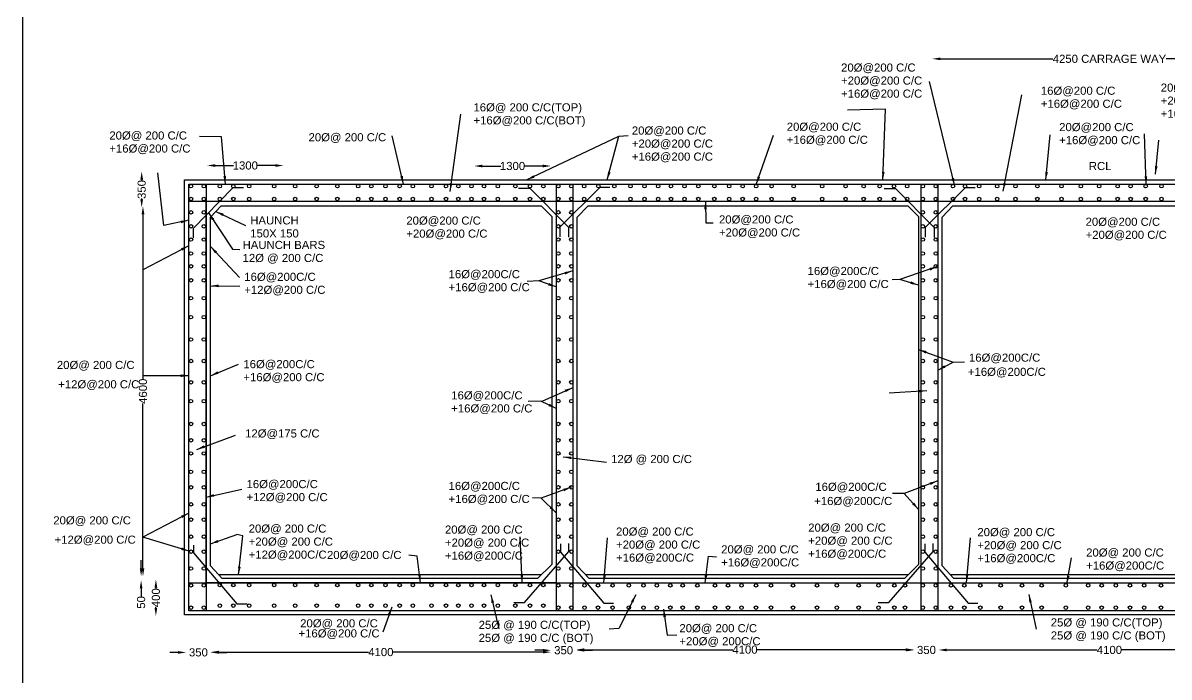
# Model space of a CAD drawing. Header units: millimetres. Extents: x 1802285 to 1820054, y 5576216 to 5591887.
# Drawn here: x 1802285 to 1809345, y 5580250 to 5584283 of the extents above; entities that cross this region are included whole.
import ezdxf

# ---------------------------------------------------------------- set-up
doc = ezdxf.new("R2010")
doc.units = ezdxf.units.MM
doc.header["$MEASUREMENT"] = 0
for name, color, linetype in [('DIMENSION', 7, 'Continuous'), ('DRAWING', 2, 'Continuous'), ('TEXT', 7, 'Continuous')]:
    doc.layers.add(name, color=color, linetype=linetype)
doc.styles.get("Standard").update_dxf_attribs({"font": 'arial.ttf', "height": 50})
doc.dimstyles.get("Standard").update_dxf_attribs({"dimtxt": 50, "dimasz": 50, "dimexe": 0.18, "dimexo": 0.0625, "dimgap": 0.09, "dimtad": 0, "dimdec": 0, "dimzin": 0, "dimdsep": 46, "dimtxsty": 'Standard', "dimcen": 0.09, "dimse1": 1, "dimse2": 1, "dimadec": 0, "dimazin": 0, "dimtfac": 1, "dimtdec": 0, "dimtofl": 0, "dimtmove": 0, "dimatfit": 3, "dimfxl": 1, "dimtolj": 1, "dimtzin": 0, "dimarcsym": 0})

# ---------------------------------------------------------------- blocks, each defined once
blk = doc.blocks.new('*D114')
at = {"layer": 'Defpoints', "color": 0, "transparency": 16777216}
for p in [(1807924, 5580416.9), (1807924, 5580416.9), (1810030.8, 5580411.6)]:
    blk.add_point(p, dxfattribs=at)
at = {"layer": 'DIMENSION', "color": 0, "lineweight": -2, "transparency": 16777216}
for p, q in [((1807974, 5580416.9), (1808901.7, 5580416.9)), ((1809980.8, 5580416.9), (1809053.1, 5580416.9))]:
    blk.add_line(p, q, dxfattribs=at)
at = {"layer": 'DIMENSION', "color": 0, "transparency": 16777216}
for points in [[(1807974, 5580425.2), (1807974, 5580408.6), (1807924, 5580416.9)], [(1809980.8, 5580425.2), (1809980.8, 5580408.6), (1810030.8, 5580416.9)]]:
    blk.add_solid(points, dxfattribs=at)
at = {"layer": 'DIMENSION', "color": 0, "transparency": 16777216, "insert": (1808977.4, 5580416.9), "char_height": 50, "attachment_point": 5}
blk.add_mtext('\\A1;4100', dxfattribs=at)
blk = doc.blocks.new('*D115')
at = {"layer": 'Defpoints', "color": 0, "transparency": 16777216}
for p in [(1807777.2, 5580416.9), (1807777.2, 5580416.9), (1807924, 5580416.9)]:
    blk.add_point(p, dxfattribs=at)
at = {"layer": 'DIMENSION', "color": 0, "lineweight": -2, "transparency": 16777216}
for p, q in [((1807727.2, 5580416.9), (1807677.2, 5580416.9)), ((1807974, 5580416.9), (1808024, 5580416.9))]:
    blk.add_line(p, q, dxfattribs=at)
at = {"layer": 'DIMENSION', "color": 0, "transparency": 16777216}
for points in [[(1807727.2, 5580425.3), (1807727.2, 5580408.6), (1807777.2, 5580416.9)], [(1807974, 5580425.3), (1807974, 5580408.6), (1807924, 5580416.9)]]:
    blk.add_solid(points, dxfattribs=at)
at = {"layer": 'DIMENSION', "color": 0, "transparency": 16777216, "insert": (1807850.6, 5580416.9), "char_height": 50, "attachment_point": 5}
blk.add_mtext('\\A1;350', dxfattribs=at)
blk = doc.blocks.new('*D116')
at = {"layer": 'Defpoints', "color": 0, "transparency": 16777216}
for p in [(1805693.5, 5580418.8), (1805693.5, 5580411.2), (1807771.7, 5580416)]:
    blk.add_point(p, dxfattribs=at)
at = {"layer": 'DIMENSION', "color": 0, "lineweight": -2, "transparency": 16777216}
for p, q in [((1805743.5, 5580418.8), (1806656.9, 5580418.8)), ((1807721.7, 5580418.8), (1806808.3, 5580418.8))]:
    blk.add_line(p, q, dxfattribs=at)
at = {"layer": 'DIMENSION', "color": 0, "transparency": 16777216}
for points in [[(1805743.5, 5580427.2), (1805743.5, 5580410.5), (1805693.5, 5580418.8)], [(1807721.7, 5580427.2), (1807721.7, 5580410.5), (1807771.7, 5580418.8)]]:
    blk.add_solid(points, dxfattribs=at)
at = {"layer": 'DIMENSION', "color": 0, "transparency": 16777216, "insert": (1806732.6, 5580418.8), "char_height": 50, "attachment_point": 5}
blk.add_mtext('\\A1;4100', dxfattribs=at)
blk = doc.blocks.new('*D117')
at = {"layer": 'Defpoints', "color": 0, "transparency": 16777216}
for p in [(1805537.4, 5580415.1), (1805537.4, 5580415.1), (1805693.5, 5580411.2)]:
    blk.add_point(p, dxfattribs=at)
at = {"layer": 'DIMENSION', "color": 0, "lineweight": -2, "transparency": 16777216}
for p, q in [((1805487.4, 5580415.1), (1805437.4, 5580415.1)), ((1805743.5, 5580415.1), (1805793.5, 5580415.1))]:
    blk.add_line(p, q, dxfattribs=at)
at = {"layer": 'DIMENSION', "color": 0, "transparency": 16777216}
for points in [[(1805487.4, 5580423.4), (1805487.4, 5580406.8), (1805537.4, 5580415.1)], [(1805743.5, 5580423.4), (1805743.5, 5580406.8), (1805693.5, 5580415.1)]]:
    blk.add_solid(points, dxfattribs=at)
at = {"layer": 'DIMENSION', "color": 0, "transparency": 16777216, "insert": (1805615.5, 5580415.1), "char_height": 50, "attachment_point": 5}
blk.add_mtext('\\A1;350', dxfattribs=at)
blk = doc.blocks.new('*D118')
at = {"layer": 'Defpoints', "color": 0, "transparency": 16777216}
for p in [(1803441.9, 5580403.8), (1803441.9, 5580403.8), (1805537.4, 5580415.1)]:
    blk.add_point(p, dxfattribs=at)
at = {"layer": 'DIMENSION', "color": 0, "lineweight": -2, "transparency": 16777216}
for p, q in [((1803491.9, 5580403.8), (1804414, 5580403.8)), ((1805487.4, 5580403.8), (1804565.4, 5580403.8))]:
    blk.add_line(p, q, dxfattribs=at)
at = {"layer": 'DIMENSION', "color": 0, "transparency": 16777216}
for points in [[(1803491.9, 5580412.2), (1803491.9, 5580395.5), (1803441.9, 5580403.8)], [(1805487.4, 5580412.2), (1805487.4, 5580395.5), (1805537.4, 5580403.8)]]:
    blk.add_solid(points, dxfattribs=at)
at = {"layer": 'DIMENSION', "color": 0, "transparency": 16777216, "insert": (1804489.7, 5580403.8), "char_height": 50, "attachment_point": 5}
blk.add_mtext('\\A1;4100', dxfattribs=at)
blk = doc.blocks.new('*D119')
at = {"layer": 'Defpoints', "color": 0, "transparency": 16777216}
for p in [(1803290.1, 5580401.9), (1803290.1, 5580401.9), (1803441.9, 5580403.8)]:
    blk.add_point(p, dxfattribs=at)
at = {"layer": 'DIMENSION', "color": 0, "lineweight": -2, "transparency": 16777216}
for p, q in [((1803240.1, 5580401.9), (1803190.1, 5580401.9)), ((1803491.9, 5580401.9), (1803541.9, 5580401.9))]:
    blk.add_line(p, q, dxfattribs=at)
at = {"layer": 'DIMENSION', "color": 0, "transparency": 16777216}
for points in [[(1803240.1, 5580410.3), (1803240.1, 5580393.6), (1803290.1, 5580401.9)], [(1803491.9, 5580410.3), (1803491.9, 5580393.6), (1803441.9, 5580401.9)]]:
    blk.add_solid(points, dxfattribs=at)
at = {"layer": 'DIMENSION', "color": 0, "transparency": 16777216, "insert": (1803366, 5580401.9), "char_height": 50, "attachment_point": 5}
blk.add_mtext('\\A1;350', dxfattribs=at)
blk = doc.blocks.new('*D120')
at = {"layer": 'Defpoints', "color": 0, "transparency": 16777216}
for p in [(1803100.2, 5580851.8), (1803094.5, 5580626.2), (1803104, 5580626.2)]:
    blk.add_point(p, dxfattribs=at)
at = {"layer": 'DIMENSION', "color": 0, "lineweight": -2, "transparency": 16777216}
for p, q in [((1803104, 5580801.8), (1803104, 5580795.2)), ((1803104, 5580676.2), (1803104, 5580682.7))]:
    blk.add_line(p, q, dxfattribs=at)
at = {"layer": 'DIMENSION', "color": 0, "transparency": 16777216}
for points in [[(1803095.6, 5580801.8), (1803112.3, 5580801.8), (1803104, 5580851.8)], [(1803095.6, 5580676.2), (1803112.3, 5580676.2), (1803104, 5580626.2)]]:
    blk.add_solid(points, dxfattribs=at)
at = {"layer": 'DIMENSION', "color": 0, "transparency": 16777216, "insert": (1803104, 5580739), "char_height": 50, "attachment_point": 5, "rotation": 90}
blk.add_mtext('\\A1;400', dxfattribs=at)
blk = doc.blocks.new('*D121')
at = {"layer": 'Defpoints', "color": 0, "transparency": 16777216}
for p in [(1803012.9, 5580846.1), (1803016.6, 5580846.1), (1803022.3, 5580870.8)]:
    blk.add_point(p, dxfattribs=at)
at = {"layer": 'DIMENSION', "color": 0, "lineweight": -2, "transparency": 16777216}
for p, q in [((1803012.9, 5580920.8), (1803012.9, 5580970.8)), ((1803012.9, 5580796.1), (1803012.9, 5580746.1))]:
    blk.add_line(p, q, dxfattribs=at)
at = {"layer": 'DIMENSION', "color": 0, "transparency": 16777216}
for points in [[(1803004.5, 5580920.8), (1803021.2, 5580920.8), (1803012.9, 5580870.8)], [(1803004.5, 5580796.1), (1803021.2, 5580796.1), (1803012.9, 5580846.1)]]:
    blk.add_solid(points, dxfattribs=at)
at = {"layer": 'DIMENSION', "color": 0, "transparency": 16777216, "insert": (1803012.9, 5580710.3), "char_height": 50, "attachment_point": 5, "rotation": 90}
blk.add_mtext('\\A1;50', dxfattribs=at)
blk = doc.blocks.new('*D122')
at = {"layer": 'Defpoints', "color": 0, "transparency": 16777216}
for p in [(1803018.2, 5583153.5), (1803024.4, 5583153.5), (1803012.9, 5580870.8)]:
    blk.add_point(p, dxfattribs=at)
at = {"layer": 'DIMENSION', "color": 0, "lineweight": -2, "transparency": 16777216}
for p, q in [((1803024.4, 5583103.5), (1803024.4, 5582087.8)), ((1803024.4, 5580920.8), (1803024.4, 5581936.4))]:
    blk.add_line(p, q, dxfattribs=at)
at = {"layer": 'DIMENSION', "color": 0, "transparency": 16777216}
for points in [[(1803016.1, 5583103.5), (1803032.8, 5583103.5), (1803024.4, 5583153.5)], [(1803016.1, 5580920.8), (1803032.8, 5580920.8), (1803024.4, 5580870.8)]]:
    blk.add_solid(points, dxfattribs=at)
at = {"layer": 'DIMENSION', "color": 0, "transparency": 16777216, "insert": (1803024.4, 5582012.1), "char_height": 50, "attachment_point": 5, "rotation": 90}
blk.add_mtext('\\A1;4600', dxfattribs=at)
blk = doc.blocks.new('*D123')
at = {"layer": 'Defpoints', "color": 0, "transparency": 16777216}
for p in [(1803016.5, 5583367.5), (1803016.9, 5583367.5), (1803025.9, 5583144.9)]:
    blk.add_point(p, dxfattribs=at)
at = {"layer": 'DIMENSION', "color": 0, "lineweight": -2, "transparency": 16777216}
for p, q in [((1803016.5, 5583317.5), (1803016.5, 5583311.4)), ((1803016.5, 5583194.9), (1803016.5, 5583201))]:
    blk.add_line(p, q, dxfattribs=at)
at = {"layer": 'DIMENSION', "color": 0, "transparency": 16777216}
for points in [[(1803008.2, 5583317.5), (1803024.9, 5583317.5), (1803016.5, 5583367.5)], [(1803008.2, 5583194.9), (1803024.9, 5583194.9), (1803016.5, 5583144.9)]]:
    blk.add_solid(points, dxfattribs=at)
at = {"layer": 'DIMENSION', "color": 0, "transparency": 16777216, "insert": (1803016.5, 5583256.2), "char_height": 50, "attachment_point": 5, "rotation": 90}
blk.add_mtext('\\A1;350', dxfattribs=at)
blk = doc.blocks.new('*D124')
at = {"layer": 'Defpoints', "color": 0, "transparency": 16777216}
for p in [(1803420, 5583403.9), (1803889.6, 5583403.9), (1803889.6, 5583403.9)]:
    blk.add_point(p, dxfattribs=at)
at = {"layer": 'DIMENSION', "color": 0, "lineweight": -2, "transparency": 16777216}
for p, q in [((1803470, 5583403.9), (1803582.5, 5583403.9)), ((1803839.6, 5583403.9), (1803727.1, 5583403.9))]:
    blk.add_line(p, q, dxfattribs=at)
at = {"layer": 'DIMENSION', "color": 0, "transparency": 16777216}
for points in [[(1803470, 5583412.2), (1803470, 5583395.6), (1803420, 5583403.9)], [(1803839.6, 5583412.2), (1803839.6, 5583395.6), (1803889.6, 5583403.9)]]:
    blk.add_solid(points, dxfattribs=at)
at = {"layer": 'DIMENSION', "color": 0, "transparency": 16777216, "insert": (1803654.8, 5583403.9), "char_height": 50, "attachment_point": 5}
blk.add_mtext('\\A1;1300', dxfattribs=at)
blk = doc.blocks.new('*D125')
at = {"layer": 'Defpoints', "color": 0, "transparency": 16777216}
for p in [(1805064.1, 5583413.5), (1805537.3, 5583400.8), (1805537.3, 5583400.8)]:
    blk.add_point(p, dxfattribs=at)
at = {"layer": 'DIMENSION', "color": 0, "lineweight": -2, "transparency": 16777216}
for p, q in [((1805114.1, 5583400.8), (1805228.4, 5583400.8)), ((1805487.3, 5583400.8), (1805373, 5583400.8))]:
    blk.add_line(p, q, dxfattribs=at)
at = {"layer": 'DIMENSION', "color": 0, "transparency": 16777216}
for points in [[(1805114.1, 5583409.2), (1805114.1, 5583392.5), (1805064.1, 5583400.8)], [(1805487.3, 5583409.2), (1805487.3, 5583392.5), (1805537.3, 5583400.8)]]:
    blk.add_solid(points, dxfattribs=at)
at = {"layer": 'DIMENSION', "color": 0, "transparency": 16777216, "insert": (1805300.7, 5583400.8), "char_height": 50, "attachment_point": 5}
blk.add_mtext('\\A1;1300', dxfattribs=at)
blk = doc.blocks.new('*D126')
at = {"layer": 'Defpoints', "color": 0, "transparency": 16777216}
for p in [(1807886.2, 5584066.9), (1810069.1, 5584061.6), (1810069.1, 5584053.7)]:
    blk.add_point(p, dxfattribs=at)
at = {"layer": 'DIMENSION', "color": 0, "lineweight": -2, "transparency": 16777216}
for p, q in [((1807936.2, 5584061.6), (1808628.9, 5584061.6)), ((1810019.1, 5584061.6), (1809326.4, 5584061.6))]:
    blk.add_line(p, q, dxfattribs=at)
at = {"layer": 'DIMENSION', "color": 0, "transparency": 16777216}
for points in [[(1807936.2, 5584070), (1807936.2, 5584053.3), (1807886.2, 5584061.6)], [(1810019.1, 5584070), (1810019.1, 5584053.3), (1810069.1, 5584061.6)]]:
    blk.add_solid(points, dxfattribs=at)
at = {"layer": 'DIMENSION', "color": 0, "transparency": 16777216, "insert": (1808977.7, 5584061.6), "char_height": 50, "attachment_point": 5}
blk.add_mtext('\\A1;4250 CARRAGE WAY', dxfattribs=at)

msp = doc.modelspace()

# ---------------------------------------------------------------- linework, layer by layer
at = {"layer": 'DIMENSION', "color": 0}
msp.add_lwpolyline([(1820030.5, 5576216.2), (1802284.9, 5576216.2), (1802284.9, 5591886.9), (1820030.5, 5591886.9)], close=True, dxfattribs=at)
at = {"layer": 'DRAWING', "color": 0}
for points in [[(1803280.7, 5583314.9), (1814693.5, 5583314.9), (1814693.5, 5580633.2), (1803280.7, 5580633.2)], [(1803306.6, 5583289), (1814667.6, 5583289), (1814667.6, 5580659.1), (1803306.6, 5580659.1)], [(1803412.6, 5583183.6), (1805570.2, 5583183.6), (1805570.2, 5580830.2), (1803412.6, 5580830.2)]]:
    msp.add_lwpolyline(points, close=True, dxfattribs=at)
for points in [[(1803412.6, 5583289), (1803412.6, 5580659.1)], [(1805570.2, 5583289), (1805570.2, 5580659.1)], [(1805671.2, 5583289), (1805671.2, 5580659.1)], [(1807816.5, 5583289), (1807816.5, 5580659.1)], [(1807919.7, 5583289), (1807919.7, 5580659.1)], [(1803643.8, 5583265.4), (1803577.7, 5583265.4), (1803333.6, 5583016.2), (1803333.6, 5582957.2)], [(1805338.4, 5583264.8), (1805407.5, 5583264.8), (1805646.3, 5583023.6), (1805646.3, 5582961.9)], [(1805594.2, 5582964.8), (1805594.2, 5583026), (1805840.4, 5583270.2), (1805899.8, 5583270.2)], [(1807589.8, 5583263.1), (1807658.8, 5583263.1), (1807897.7, 5583021.9), (1807897.7, 5582960.1)], [(1807845.5, 5582963), (1807845.5, 5583024.2), (1808091.8, 5583268.5), (1808151.2, 5583268.5)], [(1803306.6, 5583183.6), (1814667.6, 5583183.6)], [(1803440.2, 5583085.6), (1803506.6, 5583156)], [(1803506.6, 5583156), (1805476.4, 5583156)], [(1805542.5, 5583090.5), (1805476.4, 5583156)], [(1805699.5, 5583085.6), (1805765.9, 5583156)], [(1805765.9, 5583156), (1807735.7, 5583156)], [(1807801.8, 5583090.5), (1807735.7, 5583156)], [(1807947, 5583085.6), (1808013.3, 5583156)], [(1808013.3, 5583156), (1809983.1, 5583156)], [(1803440.2, 5580934.7), (1803440.2, 5583085.6)], [(1805542.5, 5583090.5), (1805542.5, 5580944.9)], [(1805699.5, 5580934.7), (1805699.5, 5583085.6)], [(1807801.8, 5583090.5), (1807801.8, 5580944.9)], [(1807947, 5580934.7), (1807947, 5583085.6)], [(1803335.9, 5581062.6), (1803335.9, 5581014.9), (1803602, 5580701.6), (1803665.2, 5580701.6)], [(1805308.1, 5580709.7), (1805373.5, 5580709.7), (1805646.8, 5581024.5), (1805646.8, 5581072.8)], [(1805596.8, 5581071.5), (1805596.8, 5581019.8), (1805862.2, 5580704.6), (1805921.9, 5580704.6)], [(1807552.4, 5580710.2), (1807617.8, 5580710.2), (1807891.2, 5581025), (1807891.2, 5581073.3)], [(1807841.1, 5581072), (1807841.1, 5581020.3), (1808106.6, 5580705.1), (1808166.2, 5580705.1)], [(1803440.2, 5580934.7), (1803512.5, 5580857.8)], [(1805455.1, 5580857.8), (1805542.5, 5580944.9)], [(1805699.5, 5580934.7), (1805771.8, 5580857.8)], [(1807714.4, 5580857.8), (1807801.8, 5580944.9)], [(1807947, 5580934.7), (1808019.2, 5580857.8)], [(1803306.6, 5580830.2), (1814667.6, 5580830.2)], [(1805477, 5580879.6), (1803492, 5580879.6)], [(1805455.1, 5580857.8), (1803512.5, 5580857.8)], [(1807736.2, 5580879.6), (1805751.3, 5580879.6)], [(1807714.4, 5580857.8), (1805771.8, 5580857.8)], [(1809983.7, 5580879.6), (1807998.8, 5580879.6)], [(1809961.8, 5580857.8), (1808019.2, 5580857.8)]]:
    msp.add_lwpolyline(points, dxfattribs=at)
for centre in [(1803320, 5583276.4), (1803399.4, 5583276.4), (1803497.4, 5583276.4), (1803580.5, 5583276.4), (1803678.5, 5583276.4), (1803832.1, 5583276.4), (1803962, 5583276.4), (1804094.1, 5583276.4), (1804221.9, 5583276.4), (1804349.7, 5583276.4), (1804430.6, 5583276.4), (1804518, 5583276.4), (1804605.3, 5583276.4), (1804686.2, 5583276.4), (1804801.3, 5583276.4), (1804890.7, 5583276.4), (1804967.4, 5583276.4), (1805048.4, 5583276.4), (1805125, 5583276.4), (1805210.2, 5583276.4), (1805318.2, 5583276.4), (1805408.7, 5583276.4), (1805490.7, 5583276.4), (1805583.1, 5583276.4), (1805662.5, 5583276.4), (1805742.1, 5583276.4), (1805829.4, 5583276.4), (1805927.3, 5583276.4), (1806027.2, 5583276.4), (1806113.4, 5583276.4), (1806197.6, 5583276.4), (1806276.5, 5583276.4), (1806359.6, 5583276.4), (1806444.8, 5583276.4), (1806544, 5583276.4), (1806635.5, 5583276.4), (1806718.6, 5583276.4), (1806801.7, 5583276.4), (1806896.4, 5583276.4), (1807032.5, 5583276.4), (1807208.1, 5583276.4), (1807352.2, 5583276.4), (1807464.1, 5583276.4), (1807562, 5583276.4), (1807650.3, 5583276.4), (1807731.3, 5583276.4), (1807828.4, 5583276.4), (1807907.7, 5583276.4), (1808013.7, 5583276.4), (1808087.8, 5583276.4), (1808175.3, 5583276.4), (1808286.4, 5583276.4), (1808399.1, 5583276.4), (1808533.7, 5583276.4), (1808681.8, 5583276.4), (1808801.3, 5583276.4), (1808914.1, 5583276.4), (1809028.5, 5583276.4), (1809108.1, 5583276.4), (1809200.6, 5583276.4), (1809298.3, 5583276.4), (1803320, 5583197.6), (1803399.4, 5583197.6), (1803497.4, 5583197.6), (1803580.5, 5583197.6), (1803678.5, 5583197.6), (1803832.1, 5583197.6), (1803962, 5583197.6), (1804094.1, 5583197.6), (1804221.9, 5583197.6), (1804349.7, 5583197.6), (1804430.6, 5583197.6), (1804518, 5583197.6), (1804605.3, 5583197.6), (1804686.2, 5583197.6), (1804801.3, 5583197.6), (1804890.7, 5583197.6), (1804967.4, 5583197.6), (1805048.4, 5583197.6), (1805125, 5583197.6), (1805210.2, 5583197.6), (1805318.2, 5583197.6), (1805408.7, 5583197.6), (1805490.7, 5583197.6), (1805583.1, 5583197.6), (1805662.5, 5583197.6), (1805742.1, 5583197.6), (1805829.4, 5583197.6), (1805927.3, 5583197.6), (1806027.2, 5583197.6), (1806113.4, 5583197.6), (1806197.6, 5583197.6), (1806276.5, 5583197.6), (1806359.6, 5583197.6), (1806444.8, 5583197.6), (1806544, 5583197.6), (1806635.5, 5583197.6), (1806718.6, 5583197.6), (1806801.7, 5583197.6), (1806896.4, 5583197.6), (1807032.5, 5583197.6), (1807208.1, 5583197.6), (1807352.2, 5583197.6), (1807464.1, 5583197.6), (1807562, 5583197.6), (1807650.3, 5583197.6), (1807731.3, 5583197.6), (1807828.4, 5583197.6), (1807907.7, 5583197.6), (1808013.7, 5583197.6), (1808087.8, 5583197.6), (1808175.3, 5583197.6), (1808286.4, 5583197.6), (1808399.1, 5583197.6), (1808533.7, 5583197.6), (1808681.8, 5583197.6), (1808801.3, 5583197.6), (1808914.1, 5583197.6), (1809028.5, 5583197.6), (1809108.1, 5583197.6), (1809200.6, 5583197.6), (1809298.3, 5583197.6), (1803320, 5583115.2), (1803399.4, 5583115.2), (1805583.1, 5583115.2), (1805662.5, 5583115.2), (1807828.4, 5583115.2), (1807907.7, 5583115.2), (1803320, 5583029.2), (1803399.4, 5583029.2), (1805583.1, 5583029.2), (1805662.5, 5583029.2), (1807828.4, 5583029.2), (1807907.7, 5583029.2), (1803320, 5582947.3), (1803399.4, 5582947.3), (1805583.1, 5582947.3), (1805662.5, 5582947.3), (1807828.4, 5582947.3), (1807907.7, 5582947.3), (1803320, 5582861.4), (1803399.4, 5582861.4), (1805583.1, 5582861.4), (1805662.5, 5582861.4), (1807828.4, 5582861.4), (1807907.7, 5582861.4), (1803320, 5582782.4), (1803399.4, 5582782.4), (1805583.1, 5582782.4), (1805662.5, 5582782.4), (1807828.4, 5582782.4), (1807907.7, 5582782.4), (1803320, 5582696.4), (1803399.4, 5582696.4), (1805583.1, 5582696.4), (1805662.5, 5582696.4), (1807828.4, 5582696.4), (1807907.7, 5582696.4), (1803320, 5582586.3), (1803399.4, 5582586.3), (1805583.1, 5582586.3), (1805662.5, 5582586.3), (1807828.4, 5582586.3), (1807907.7, 5582586.3), (1803320, 5582468.5), (1803399.4, 5582468.5), (1805583.1, 5582468.5), (1805662.5, 5582468.5), (1807828.4, 5582468.5), (1807907.7, 5582468.5), (1803320, 5582331.3), (1803399.4, 5582331.3), (1805583.1, 5582331.3), (1805662.5, 5582331.3), (1807828.4, 5582331.3), (1807907.7, 5582331.3), (1803320, 5582198.6), (1803399.4, 5582198.6), (1805583.1, 5582198.6), (1805662.5, 5582198.6), (1807828.4, 5582198.6), (1807907.7, 5582198.6), (1803320, 5582067.2), (1803399.4, 5582067.2), (1805583.1, 5582067.2), (1805662.5, 5582067.2), (1807828.4, 5582067.2), (1807907.7, 5582067.2), (1803320, 5581951.3), (1803399.4, 5581951.3), (1805583.1, 5581951.3), (1805662.5, 5581951.3), (1807828.4, 5581951.3), (1807907.7, 5581951.3), (1803320, 5581810.3), (1803399.4, 5581810.3), (1805583.1, 5581810.3), (1805662.5, 5581810.3), (1807828.4, 5581810.3), (1807907.7, 5581810.3), (1803320, 5581709.9), (1803399.4, 5581709.9), (1805583.1, 5581709.9), (1805662.5, 5581709.9), (1807828.4, 5581709.9), (1807907.7, 5581709.9), (1803320, 5581628.8), (1803399.4, 5581628.8), (1805583.1, 5581628.8), (1805662.5, 5581628.8), (1807828.4, 5581628.8), (1807907.7, 5581628.8), (1803320, 5581515.5), (1803399.4, 5581515.5), (1805583.1, 5581515.5), (1805662.5, 5581515.5), (1807828.4, 5581515.5), (1807907.7, 5581515.5), (1803320, 5581420.1), (1803399.4, 5581420.1), (1805583.1, 5581420.1), (1805662.5, 5581420.1), (1807828.4, 5581420.1), (1807907.7, 5581420.1), (1803320, 5581314.8), (1803399.4, 5581314.8), (1805583.1, 5581314.8), (1805662.5, 5581314.8), (1807828.4, 5581314.8), (1807907.7, 5581314.8), (1803320, 5581220.4), (1803399.4, 5581220.4), (1805583.1, 5581220.4), (1805662.5, 5581220.4), (1807828.4, 5581220.4), (1807907.7, 5581220.4), (1803320, 5581115.1), (1803399.4, 5581115.1), (1805583.1, 5581115.1), (1805662.5, 5581115.1), (1807828.4, 5581115.1), (1807907.7, 5581115.1), (1803320, 5581023.5), (1803399.4, 5581023.5), (1805583.1, 5581023.5), (1805662.5, 5581023.5), (1807828.4, 5581023.5), (1807907.7, 5581023.5), (1803320, 5580919.6), (1803399.4, 5580919.6), (1805583.1, 5580919.6), (1805662.5, 5580919.6), (1807828.4, 5580919.6), (1807907.7, 5580919.6), (1803320, 5580815.3), (1803399.4, 5580815.3), (1803497.4, 5580817), (1803580.5, 5580817), (1803678.5, 5580817), (1803832.1, 5580817), (1803962, 5580817), (1804094.1, 5580817), (1804221.9, 5580817), (1804349.7, 5580817), (1804430.6, 5580817), (1804518, 5580817), (1804605.3, 5580817), (1804686.2, 5580817), (1804801.3, 5580817), (1804890.7, 5580817), (1804967.4, 5580817), (1805048.4, 5580817), (1805125, 5580817), (1805210.2, 5580817), (1805318.2, 5580817), (1805408.7, 5580817), (1805490.7, 5580817), (1805583.1, 5580815.3), (1805662.5, 5580815.3), (1805744, 5580815.3), (1805826.9, 5580815.3), (1805917, 5580815.3), (1806017.1, 5580815.3), (1806107.1, 5580815.3), (1806190, 5580815.3), (1806272.9, 5580815.3), (1806348.7, 5580815.3), (1806438.8, 5580815.3), (1806547.4, 5580815.3), (1806627.8, 5580815.3), (1806710.7, 5580815.3), (1806800.8, 5580815.3), (1806892.3, 5580815.3), (1807028.1, 5580815.3), (1807175.7, 5580815.3), (1807298.6, 5580815.3), (1807433, 5580815.3), (1807554.9, 5580815.3), (1807652.1, 5580815.3), (1807717.9, 5580815.3), (1807828.4, 5580815.3), (1807907.7, 5580815.3), (1808001.2, 5580815.3), (1808084.1, 5580815.3), (1808182.7, 5580815.3), (1808307.1, 5580815.3), (1808438.6, 5580815.3), (1808560.6, 5580815.3), (1808709.3, 5580815.3), (1808846.6, 5580815.3), (1808929.5, 5580815.3), (1809017.3, 5580815.3), (1809103.7, 5580815.3), (1809191.2, 5580815.3), (1809294.7, 5580815.3), (1803320, 5580677.9), (1803399.4, 5580677.9), (1803497.4, 5580690.3), (1803580.5, 5580690.3), (1803678.5, 5580690.3), (1803832.1, 5580690.3), (1803962, 5580690.3), (1804094.1, 5580690.3), (1804221.9, 5580690.3), (1804349.7, 5580690.3), (1804430.6, 5580690.3), (1804518, 5580690.3), (1804605.3, 5580690.3), (1804686.2, 5580690.3), (1804801.3, 5580690.3), (1804890.7, 5580690.3), (1804967.4, 5580690.3), (1805048.4, 5580690.3), (1805125, 5580690.3), (1805210.2, 5580690.3), (1805318.2, 5580690.3), (1805408.7, 5580690.3), (1805490.7, 5580690.3), (1805583.1, 5580677.9), (1805662.5, 5580677.9), (1805744, 5580677.9), (1805826.9, 5580677.9), (1805917, 5580677.9), (1806017.1, 5580677.9), (1806107.1, 5580677.9), (1806190, 5580677.9), (1806272.9, 5580677.9), (1806348.7, 5580677.9), (1806438.8, 5580677.9), (1806547.4, 5580677.9), (1806627.8, 5580677.9), (1806710.7, 5580677.9), (1806800.8, 5580677.9), (1806892.3, 5580677.9), (1807028.1, 5580677.9), (1807175.7, 5580677.9), (1807298.6, 5580677.9), (1807433, 5580677.9), (1807554.9, 5580677.9), (1807652.1, 5580677.9), (1807717.9, 5580677.9), (1807828.4, 5580677.9), (1807907.7, 5580677.9), (1808001.2, 5580677.9), (1808084.1, 5580677.9), (1808182.7, 5580677.9), (1808307.1, 5580677.9), (1808438.6, 5580677.9), (1808560.6, 5580677.9), (1808709.3, 5580677.9), (1808846.6, 5580677.9), (1808929.5, 5580677.9), (1809017.3, 5580677.9), (1809103.7, 5580677.9), (1809191.2, 5580677.9), (1809294.7, 5580677.9)]:
    msp.add_circle(centre, 10.8, dxfattribs=at)

# ---------------------------------------------------------------- texts
at = {"layer": 'TEXT', "color": 0}
for s, p in [('20Ø@200 C/C', (1807324.6, 5583982.9)), ('+20Ø@200 C/C', (1807324.6, 5583902.6)), ('+16Ø@200 C/C', (1807324.6, 5583822.2)), ('16Ø@200 C/C', (1808555, 5583840.1)), ('20Ø@200 C/C', (1809293.6, 5583859.3)), ('16Ø@ 200 C/C(TOP)', (1805060.1, 5583737.6)), ('+16Ø@200 C/C', (1808555, 5583759.8)), ('+20Ø@200 C/C', (1809293.6, 5583779)), ('+16Ø@200 C/C', (1809293.6, 5583698.6)), ('+16Ø@200 C/C(BOT)', (1805060.1, 5583657.3)), ('20Ø@200 C/C', (1806035.7, 5583594.5)), ('20Ø@200 C/C', (1806989.8, 5583618)), ('20Ø@200 C/C', (1808667.8, 5583615.8)), ('20Ø@ 200 C/C', (1802817.2, 5583564.1)), ('20Ø@ 200 C/C', (1804044.2, 5583553.2)), ('+16Ø@200 C/C', (1806989.8, 5583537.6)), ('+16Ø@200 C/C', (1808667.8, 5583535.5)), ('+16Ø@200 C/C', (1802817.2, 5583483.7)), ('+20Ø@200 C/C', (1806035.7, 5583514.1)), ('+16Ø@200 C/C', (1806035.7, 5583433.8)), ('RCL', (1808850.6, 5583375.8)), ('HAUNCH ', (1803685.1, 5583040.7)), ('20Ø@200 C/C', (1804646.6, 5583039.3)), ('20Ø@200 C/C', (1806572.4, 5583046.5)), ('20Ø@200 C/C', (1808830.8, 5583032.1)), ('150X 150', (1803685.1, 5582960.4)), ('+20Ø@200 C/C', (1804646.6, 5582959)), ('+20Ø@200 C/C', (1806572.4, 5582966.2)), ('HAUNCH BARS', (1803637.9, 5582889.2)), ('+20Ø@200 C/C', (1808830.8, 5582951.8)), ('12Ø @ 200 C/C', (1803637.9, 5582808.9)), ('16Ø@200C/C', (1803648.5, 5582692.7)), ('16Ø@200C/C', (1804906.9, 5582709.1)), ('16Ø@200C/C', (1807118.3, 5582728.6)), ('+12Ø@200 C/C', (1803648.5, 5582612.4)), ('+16Ø@200 C/C', (1804906.9, 5582628.7)), ('+16Ø@200 C/C', (1807118.3, 5582648.3)), ('16Ø@200C/C', (1808112.3, 5582194.3)), ('20Ø@ 200 C/C', (1802494.1, 5582149.2)), ('16Ø@200C/C', (1803642.9, 5582154.4)), ('+16Ø@200C/C', (1808105.6, 5582106.8)), ('+16Ø@200 C/C', (1803642.9, 5582074)), ('+12Ø@200 C/C', (1802502.2, 5582030.1)), ('16Ø@200C/C', (1804923.2, 5581961.8)), ('+16Ø@200 C/C', (1804923.2, 5581881.5)), ('12Ø@175 C/C', (1803653.3, 5581727)), ('12Ø @ 200 C/C', (1805907.8, 5581569.3)), ('16Ø@200C/C', (1803662.2, 5581414.8)), ('16Ø@200C/C', (1804906.9, 5581403.3)), ('+12Ø@200 C/C', (1803662.2, 5581334.5)), ('16Ø@200C/C', (1807165.8, 5581398)), ('+16Ø@200 C/C', (1804906.9, 5581322.9)), ('+16Ø@200C/C', (1807159.1, 5581310.5)), ('20Ø@ 200 C/C', (1802471.9, 5581191.2)), ('20Ø@ 200 C/C', (1803675.5, 5581140.5)), ('20Ø@ 200 C/C', (1804884.4, 5581134.3)), ('20Ø@ 200 C/C', (1805938.3, 5581122)), ('20Ø@ 200 C/C', (1807122.2, 5581146.3)), ('20Ø@ 200 C/C', (1808164, 5581118.6)), ('+12Ø@200 C/C', (1802480, 5581072.1)), ('+20Ø@ 200 C/C', (1803675.5, 5581060.1)), ('+20Ø@ 200 C/C', (1804884.4, 5581054)), ('+20Ø@ 200 C/C', (1807122.2, 5581065.9)), ('+12Ø@200C/C', (1803675.5, 5580979.8)), ('20Ø@200 C/C', (1804157.9, 5580977.7)), ('+20Ø@ 200 C/C', (1805938.3, 5581041.7)), ('20Ø@ 200 C/C', (1806585.8, 5581012.3)), ('+16Ø@200C/C', (1807122.2, 5580985.6)), ('+20Ø@ 200 C/C', (1808164, 5581038.3)), ('20Ø@ 200 C/C', (1808834.1, 5580992.8)), ('+16Ø@200C/C', (1804884.4, 5580973.7)), ('+16Ø@200C/C', (1805938.3, 5580961.4)), ('+16Ø@200C/C', (1806585.8, 5580932)), ('+16Ø@200C/C', (1808164, 5580958)), ('+16Ø@200C/C', (1808834.1, 5580912.5)), ('20Ø@ 200 C/C', (1803992.6, 5580556.3)), ('25Ø @ 190 C/C(TOP)', (1808616.1, 5580561.9)), ('+16Ø@200 C/C', (1803982.3, 5580494.3)), ('25Ø @ 190 C/C(TOP)', (1805092.1, 5580547)), ('20Ø@ 200 C/C', (1806328.7, 5580526.2)), ('25Ø @ 190 C/C (BOT)', (1805092.1, 5580466.6)), ('+20Ø@ 200C/C', (1806328.7, 5580445.8)), ('25Ø @ 190 C/C (BOT)', (1808616.1, 5580481.6))]:
    msp.add_text(s, height=50, dxfattribs=at).set_placement(p)

# ---------------------------------------------------------------- dimensions: what is measured, and where the dimension line sits
at = {"layer": 'DIMENSION', "color": 0}
for base, p1, p2, text, picture, middle in [((1810069.1, 5584061.6), (1807886.2, 5584066.9), (1810069.1, 5584053.7), '4250 CARRAGE WAY', '*D126', (1808977.7, 5584061.6)), ((1803889.6, 5583403.9), (1803420, 5583403.9), (1803889.6, 5583403.9), '1300', '*D124', (1803654.8, 5583403.9)), ((1805537.3, 5583400.8), (1805064.1, 5583413.5), (1805537.3, 5583400.8), '1300', '*D125', (1805300.7, 5583400.8)), ((1803290.1, 5580401.9), (1803441.9, 5580403.8), (1803290.1, 5580401.9), '350', '*D119', (1803366, 5580401.9)), ((1803441.9, 5580403.8), (1805537.4, 5580415.1), (1803441.9, 5580403.8), '4100', '*D118', (1804489.7, 5580403.8)), ((1805537.4, 5580415.1), (1805693.5, 5580411.2), (1805537.4, 5580415.1), '350', '*D117', (1805615.5, 5580415.1)), ((1805693.5, 5580418.8), (1807771.7, 5580416), (1805693.5, 5580411.2), '4100', '*D116', (1806732.6, 5580418.8)), ((1807777.2, 5580416.9), (1807924, 5580416.9), (1807777.2, 5580416.9), '350', '*D115', (1807850.6, 5580416.9)), ((1807924, 5580416.9), (1810030.8, 5580411.6), (1807924, 5580416.9), '4100', '*D114', (1808977.4, 5580416.9))]:
    dim = msp.add_linear_dim(base=base, p1=p1, p2=p2, text=text, dimstyle='Standard', dxfattribs=at)
    dim.commit()
    dim.dimension.update_dxf_attribs({"geometry": picture, "text_midpoint": middle})
for base, p1, p2, text, picture, middle in [((1803016.5, 5583367.5), (1803025.9, 5583144.9), (1803016.9, 5583367.5), '350', '*D123', (1803016.5, 5583256.2)), ((1803024.4, 5583153.5), (1803012.9, 5580870.8), (1803018.2, 5583153.5), '4600', '*D122', (1803024.4, 5582012.1)), ((1803012.9, 5580846.1), (1803022.3, 5580870.8), (1803016.6, 5580846.1), '50', '*D121', (1803012.9, 5580710.3)), ((1803104, 5580626.2), (1803100.2, 5580851.8), (1803094.5, 5580626.2), '400', '*D120', (1803104, 5580739))]:
    dim = msp.add_linear_dim(base=base, p1=p1, p2=p2, angle=90, text=text, dimstyle='Standard', dxfattribs=at)
    dim.commit()
    dim.dimension.update_dxf_attribs({"geometry": picture, "text_midpoint": middle})

# ---------------------------------------------------------------- leaders
for points in [[(1808024.5, 5583276.4), (1807869.6, 5583921.7)], [(1808322.3, 5583245.2), (1808437.9, 5583838.9)], [(1804915.7, 5583244.2), (1804982.2, 5583721)], [(1807582.7, 5583314.9), (1807597.5, 5583751.7), (1807363.9, 5583744.3)], [(1803531.9, 5583289), (1803507.2, 5583580.5), (1803373.4, 5583583.4)], [(1804628.7, 5583289), (1804558.3, 5583586.8)], [(1805387.3, 5583314.9), (1805954.6, 5583584.9)], [(1805884, 5583314.9), (1805954.6, 5583584.9), (1806012.1, 5583588.8)], [(1806801.7, 5583287.2), (1806908.4, 5583590.5)], [(1808585.7, 5583314.9), (1808611.9, 5583592.8)], [(1809203.6, 5583286.8), (1809194.1, 5583600.1)], [(1809260.9, 5583350), (1809282.3, 5583559.6)], [(1803306.6, 5583066.3), (1803152.1, 5583033.5), (1803115.2, 5583357.8)], [(1806488.4, 5583183.6), (1806491.1, 5583051.2), (1806536.4, 5583049.9)], [(1803428.4, 5583113), (1803575.5, 5582888.2), (1803621.2, 5582886.6)], [(1803473.4, 5583120.8), (1803655.8, 5583034.3)], [(1803306.6, 5582909.4), (1803024.4, 5582761.6)], [(1803440.2, 5582904.7), (1803618.8, 5582712.9)], [(1805671.2, 5582753.6), (1805463.1, 5582693.7), (1805390.8, 5582689.6)], [(1807918.4, 5582780.3), (1807686, 5582702), (1807640.2, 5582699.7)], [(1803440.2, 5582662.3), (1803621.2, 5582660.7)], [(1805570.2, 5582655.1), (1805463.1, 5582693.7)], [(1807801.8, 5582667), (1807686, 5582702)], [(1807801.8, 5582269.7), (1808014.8, 5582190.6), (1808084.2, 5582194.2)], [(1803440.2, 5582108), (1803612.3, 5582179.9)], [(1807919.7, 5582142.7), (1808014.8, 5582190.6)], [(1803306.6, 5582108), (1803024.4, 5582108)], [(1805671.2, 5582034.2), (1805485.2, 5581951.8), (1805396.1, 5581948.4)], [(1807852.5, 5582015.7), (1807620.9, 5582001.1)], [(1805570.2, 5581906.6), (1805474.9, 5581951.4)], [(1803355.5, 5581653.4), (1803593.9, 5581741.6)], [(1805613, 5581607.8), (1805880.2, 5581574.1)], [(1807919.7, 5581459.3), (1807713, 5581382.6), (1807641.2, 5581382.6)], [(1803412.6, 5581359.2), (1803632.8, 5581408.5)], [(1805662.5, 5581420.1), (1805477.1, 5581353.2)], [(1807801.8, 5581283.2), (1807713, 5581382.6)], [(1805570.2, 5581261.5), (1805477.1, 5581353.2), (1805423.6, 5581355.5)], [(1803306.6, 5581260.7), (1803024.4, 5581112.9)], [(1803309.7, 5581026.7), (1803024.4, 5581112.9)], [(1803440.2, 5581071.1), (1803602.2, 5581128.6)], [(1803612.9, 5580879.6), (1803639.8, 5581121), (1803602.2, 5581128.6)], [(1805359.7, 5580830.2), (1805348.4, 5581115.1)], [(1805864, 5580830.2), (1805886.1, 5581108.8)], [(1808096.4, 5580830.2), (1808120.7, 5581107.6)], [(1804734.2, 5580830.2), (1804712.7, 5580994.9), (1804661.2, 5581002)], [(1806486.5, 5580830.2), (1806507.9, 5580994.7), (1806557.2, 5580990.7)], [(1808715.4, 5580824.2), (1808743.4, 5580984.3)], [(1805167.9, 5580757.3), (1805216, 5580547.7)], [(1806059.5, 5580756.7), (1805955.8, 5580550.3), (1805896.6, 5580546.1)], [(1808481.4, 5580759.4), (1808525.8, 5580545.7)], [(1804556.7, 5580680.1), (1804500.9, 5580527.3)], [(1806230.8, 5580668.5), (1806254.1, 5580508.3), (1806312.2, 5580510.6)]]:
    msp.add_leader(points, dimstyle='Standard', override={"dimgap": 0.09, "dimtad": 0}, dxfattribs=at)

doc.saveas('drawing.dxf')
